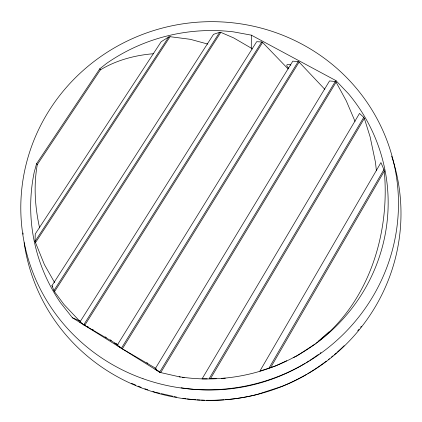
<?xml version="1.0" encoding="UTF-8"?>
<svg xmlns="http://www.w3.org/2000/svg" width="422" height="422" viewBox="0 0 422 422"><rect width="100%" height="100%" fill="white"/><g stroke="black" fill="none" stroke-linecap="round" stroke-linejoin="round"><path stroke-width="0.63" d="M252.161 49.057L251.269 48.145L251.343 35.158L233.503 31.872A178.949 173.991 -11.9 0 0 106.65 63.363L99.819 68.77L36.556 163.731L34.214 172.229A178.949 173.991 -11.9 0 0 60.594 302.848L72.447 317.792L160.102 372.447L159.658 372.172L335.258 81.515L336.091 82.174L346.267 100.842L355.05 121.372M153.756 53.705C135.167 55.155 116.366 60.172 100.336 69.894L37.31 164.543C33.496 185.474 35.005 207.302 39.621 227.975M335.685 81.747L335.991 80.644L251.343 35.158M269.067 368.005L383.914 169.586L380.934 162.575L259.852 371.144L275.534 365.985L286.717 360.741M270.718 367.472L384.284 171.158L383.914 169.586M207.197 378.835L202.048 378.893L359.507 113.439L363.748 117.316L209.127 378.713L216.307 378.476M210.499 378.65L364.35 118.418L363.748 117.316M160.049 372.436L155.043 369.034L329.55 80.918L335.258 81.515M160.729 372.589L336.091 82.174M298.185 61.586L121.394 348.255L122.343 348.846L299.103 62.076L298.185 61.586L292.821 61.148L117.142 345.349L121.784 348.519L156.193 368.606M262.611 42.458L84.716 325.336L83.788 324.75L261.709 41.973L262.611 42.458L288.12 68.928M118.091 344.864L84.147 324.998L79.895 322.065L256.671 41.694L261.709 41.973M80.396 321.379L79.299 320.736L63.986 304.484L54.491 291.697L51.922 285.726L213.516 34.346L219.646 32.283L220.801 32.352L233.767 37.959L251.269 48.145M53.874 290.658L219.646 32.283M54.491 291.697L220.801 32.352M54.633 282.619L44.373 264.515L35.026 241.416L168.726 36.951L170.082 36.698L190.301 39.309L207.835 44.094M35.39 242.771L170.082 36.698M318.225 341.324L329.018 331.877M316.31 343.128C368.274 303.465 390.134 234.664 384.284 171.158M315.281 343.909L296.724 356.047L293.19 357.703M168.726 36.951L161.167 41.736L35.258 233.941L35.026 241.416M281.717 386.473L257.156 394.464A187.4 182.858 -11.9 0 1 225.311 399.703M221.471 378.318L225.343 378.202M182.22 377.305L184.182 377.5M159.769 372.368L180.278 377.031M155.375 392.249L160.049 393.315M161.215 393.584L172.688 396.205M173.964 396.495L176.512 397.076M121.388 348.382L121.784 348.519M83.64 324.787L84.147 324.998M72.447 317.792L80.328 321.174M117.142 345.349L120.56 347.343M146.745 362.64L147.885 363.305M155.043 369.034L158.255 370.901M79.895 322.065L82.707 323.716M87.212 326.354L88.34 327.013M92.281 329.324L93.404 329.983M105.231 336.904L106.36 337.563M110.3 339.874L111.424 340.533M117.859 344.837L114.71 343.133L117.358 344.959M335.991 80.644L348.577 93.874A178.949 173.991 -11.9 0 1 363.537 291.275A178.949 173.991 -11.9 0 1 179.165 376.751M299.103 62.076L324.85 89.369M36.556 163.731L37.31 164.543M51.922 285.726L52.687 286.76M99.819 68.77L100.336 69.894M364.35 118.418L370.136 136.934L375.485 162.386L376.403 170.836M391.648 156.156A189.531 184.831 -11.9 0 1 254.244 395.208A189.531 184.831 -11.9 0 1 24.133 242.692M23.131 234.268A189.531 184.831 -11.9 0 1 23.015 232.97M321 352.518A179.909 175.42 -11.9 0 1 319.971 353.293M318.42 354.448A179.909 175.42 -11.9 0 1 309.896 360.335M308.809 361.037A179.909 175.42 -11.9 0 1 306.061 362.756M304.953 363.437A179.909 175.42 -11.9 0 1 181.112 387.776M361.364 326.232A187.4 182.858 -11.9 0 1 360.573 327.256M358.964 329.292A187.4 182.858 -11.9 0 1 357.735 330.806M344.13 345.702A187.4 182.858 -11.9 0 1 337.447 351.953M336.466 352.824A187.4 182.858 -11.9 0 1 334.482 354.543M332.984 355.815A187.4 182.858 -11.9 0 1 331.465 357.07M329.424 358.716A187.4 182.858 -11.9 0 1 328.395 359.533M326.327 361.137A187.4 182.858 -11.9 0 1 307.77 373.634M306.636 374.303A187.4 182.858 -11.9 0 1 282.313 386.236M224.024 399.803A187.4 182.858 -11.9 0 1 206.601 400.267M204.67 400.22A187.4 182.858 -11.9 0 1 201.452 400.098M200.165 400.035A187.4 182.858 -11.9 0 1 196.953 399.84M195.666 399.745A187.4 182.858 -11.9 0 1 187.331 398.927M186.055 398.769A187.4 182.858 -11.9 0 1 182.868 398.336M154.753 392.059A187.4 182.858 -11.9 0 1 152.88 391.479M147.911 389.828A187.4 182.858 -11.9 0 1 144.83 388.731M141.159 387.343A187.4 182.858 -11.9 0 1 138.131 386.13M135.726 385.122A187.4 182.858 -11.9 0 1 131.564 383.281M288.759 68.29A5.892 2.115 31.7 0 1 286.928 64.888A5.892 2.115 31.7 0 1 290.874 65.088M142.974 378.682A189.056 183.844 -11.9 0 0 395.978 173.859A189.056 183.844 -11.9 0 0 89.96 64.682A189.056 183.844 -11.9 0 0 142.974 378.682"/></g></svg>
